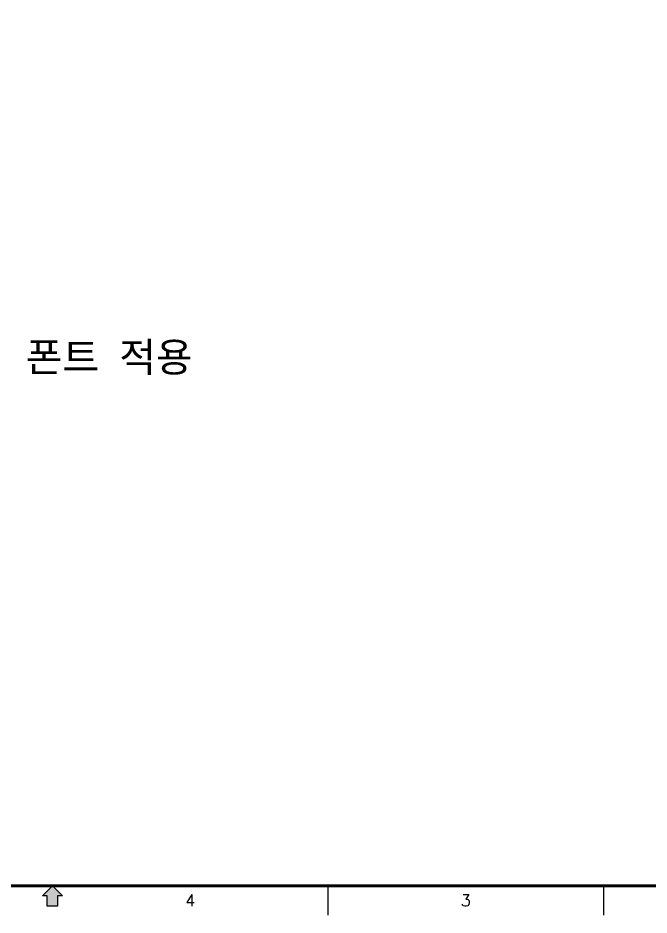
# Model space of a CAD drawing. Header units: millimetres. Extents: x 162 to 582, y 91 to 388.
# Drawn here: x 365.9 to 473.9, y 100.8 to 254.2 of the extents above; entities that cross this region are included whole.
import ezdxf

# ---------------------------------------------------------------- set-up
doc = ezdxf.new("R2010")
doc.units = ezdxf.units.MM
doc.layers.add('0_Title Block', color=7, linetype='Continuous')
doc.styles.add('romans(큰 글꼴 미적용)', font='romans.shx')
doc.styles.get("Standard").update_dxf_attribs({"font": 'txt.shx', "bigfont": 'bigfont.shx'})

# ---------------------------------------------------------------- blocks, each defined once
blk = doc.blocks.new('GE&DAEWOO_TEMPLATE')
h = blk.add_hatch(color=0)
h.dxf.hatch_style = 1
h.paths.add_polyline_path([(209.12, 11.04), (210, 11.04), (210.88, 11.04), (210.88, 12.78), (211.71, 12.78), (210, 14.5), (208.29, 12.78), (209.12, 12.78)])
at = {"color": 0}
for p, q in [((208.29, 12.78), (210, 14.5)), ((210, 14.5), (211.71, 12.78)), ((257.12, 14.5), (257.12, 9.5)), ((304.25, 14.5), (304.25, 9.5)), ((209.12, 12.78), (208.29, 12.78)), ((209.12, 11.04), (209.12, 12.78)), ((211.71, 12.78), (210.88, 12.78)), ((210.88, 12.78), (210.88, 11.04)), ((210.88, 11.04), (209.12, 11.04))]:
    blk.add_line(p, q, dxfattribs=at)
at = {"color": 0, "ltscale": 10, "const_width": 0.5}
blk.add_lwpolyline([(21.5, 282.5), (398.5, 282.5), (398.5, 14.5), (21.5, 14.5)], close=True, dxfattribs=at)
at = {"color": 0, "char_height": 2, "attachment_point": 5}
for s, insert in [('4', (233.56, 12)), ('3', (280.69, 12))]:
    blk.add_mtext(s, dxfattribs=dict(at, insert=insert))

msp = doc.modelspace()

# ---------------------------------------------------------------- block references
at = {"layer": '0_Title Block'}
msp.add_blockref('GE&DAEWOO_TEMPLATE', (161.83, 91.34), dxfattribs=at)

# ---------------------------------------------------------------- texts
at = {"style": 'romans(큰 글꼴 미적용)'}
msp.add_text('CASE 7 : Font_romans_큰글꼴미적용시 디폴트 폰트 적용', height=5, dxfattribs=at).set_placement((217.74, 193.72))

doc.saveas('drawing.dxf')
